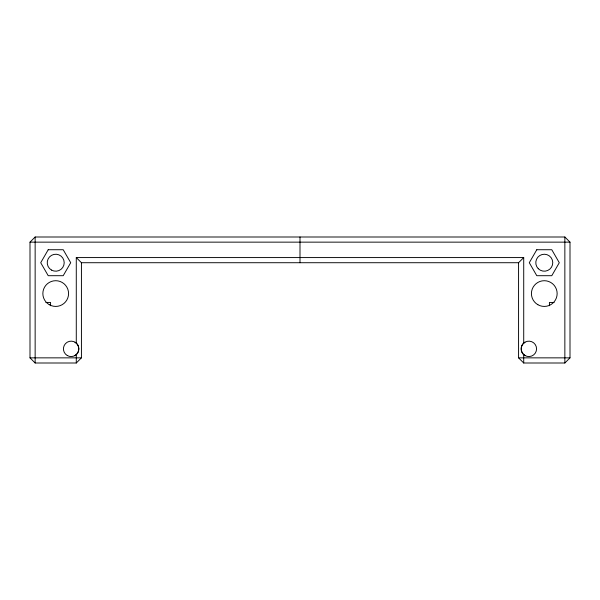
<?xml version="1.0" encoding="UTF-8"?>
<svg xmlns="http://www.w3.org/2000/svg" width="600" height="600" viewBox="0 0 600 600"><rect width="100%" height="100%" fill="white"/><g stroke="black" fill="none" stroke-linecap="round" stroke-linejoin="round"><path stroke-width="0.9" d="M76.282 343.163L76.282 257.572L81.427 262.718L81.427 357.855L76.282 363L35.145 363L30 357.855L30 242.145L35.145 237L564.855 237L570 242.145L570 357.855L564.855 363L523.717 363L518.572 357.855L518.572 262.718L523.717 257.572L523.717 343.163M75 355.538C80.025 352.837 80.025 344.88 75 342.18M525 342.18C519.975 344.88 519.975 352.837 525 355.538A7.717 7.717 0 0 0 536.572 348.855A7.717 7.717 0 0 0 525 342.18A7.717 7.717 0 0 0 525 355.538M30 242.145L570 242.145M76.282 257.572L523.717 257.572M81.427 262.718L518.572 262.718M45.892 302.445L50.573 302.445L50.573 305.73M554.107 302.445L549.428 302.445L549.428 305.73M30 357.855L81.427 357.855M518.572 357.855L570 357.855M564.855 237L564.855 363M523.717 354.555L523.717 363M300 237L300 262.718M76.282 354.555L76.282 363M35.145 237L35.145 363M48.218 249.728L40.718 262.718L48.218 275.7L63.21 275.7L70.71 262.718L63.21 249.728L48.218 249.728M536.79 249.728L529.29 262.718L536.79 275.7L551.783 275.7L559.283 262.718L551.783 249.728L536.79 249.728M49.282 304.702A12.855 12.855 0 0 0 68.573 293.572A12.855 12.855 0 0 0 49.282 282.435A12.855 12.855 0 0 0 49.282 304.702M51.472 270.06A8.482 8.482 0 0 0 64.2 262.718A8.482 8.482 0 0 0 51.472 255.368A8.482 8.482 0 0 0 51.472 270.06M67.282 355.538A7.717 7.717 0 0 0 78.855 348.855A7.717 7.717 0 0 0 67.282 342.18A7.717 7.717 0 0 0 67.282 355.538M538.283 268.718A8.482 8.482 0 0 0 552.48 264.907A8.482 8.482 0 0 0 542.092 254.52A8.482 8.482 0 0 0 538.283 268.718M537.855 304.702A12.855 12.855 0 0 0 557.145 293.572A12.855 12.855 0 0 0 537.855 282.435A12.855 12.855 0 0 0 537.855 304.702"/></g></svg>
